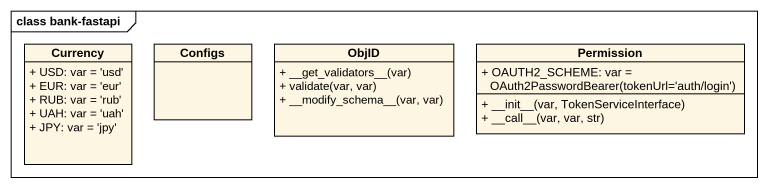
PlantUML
@startuml
mainframe class bank-fastapi
hide circle
hide empty members
skinparam classAttributeIconSize 0
class Currency {
  + USD: var = 'usd'
  + EUR: var = 'eur'
  + RUB: var = 'rub'
  + UAH: var = 'uah'
  + JPY: var = 'jpy'
}
class Configs
class ObjID {
  + ~__get_validators~__(var)
  + validate(var, var)
  + ~__modify_schema~__(var, var)
}
class Permission {
  {field} + OAUTH2_SCHEME: var = OAuth2PasswordBearer(tokenUrl='auth/login')
  + ~__init~__(var, TokenServiceInterface)
  + ~__call~__(var, var, str)
}
@enduml
